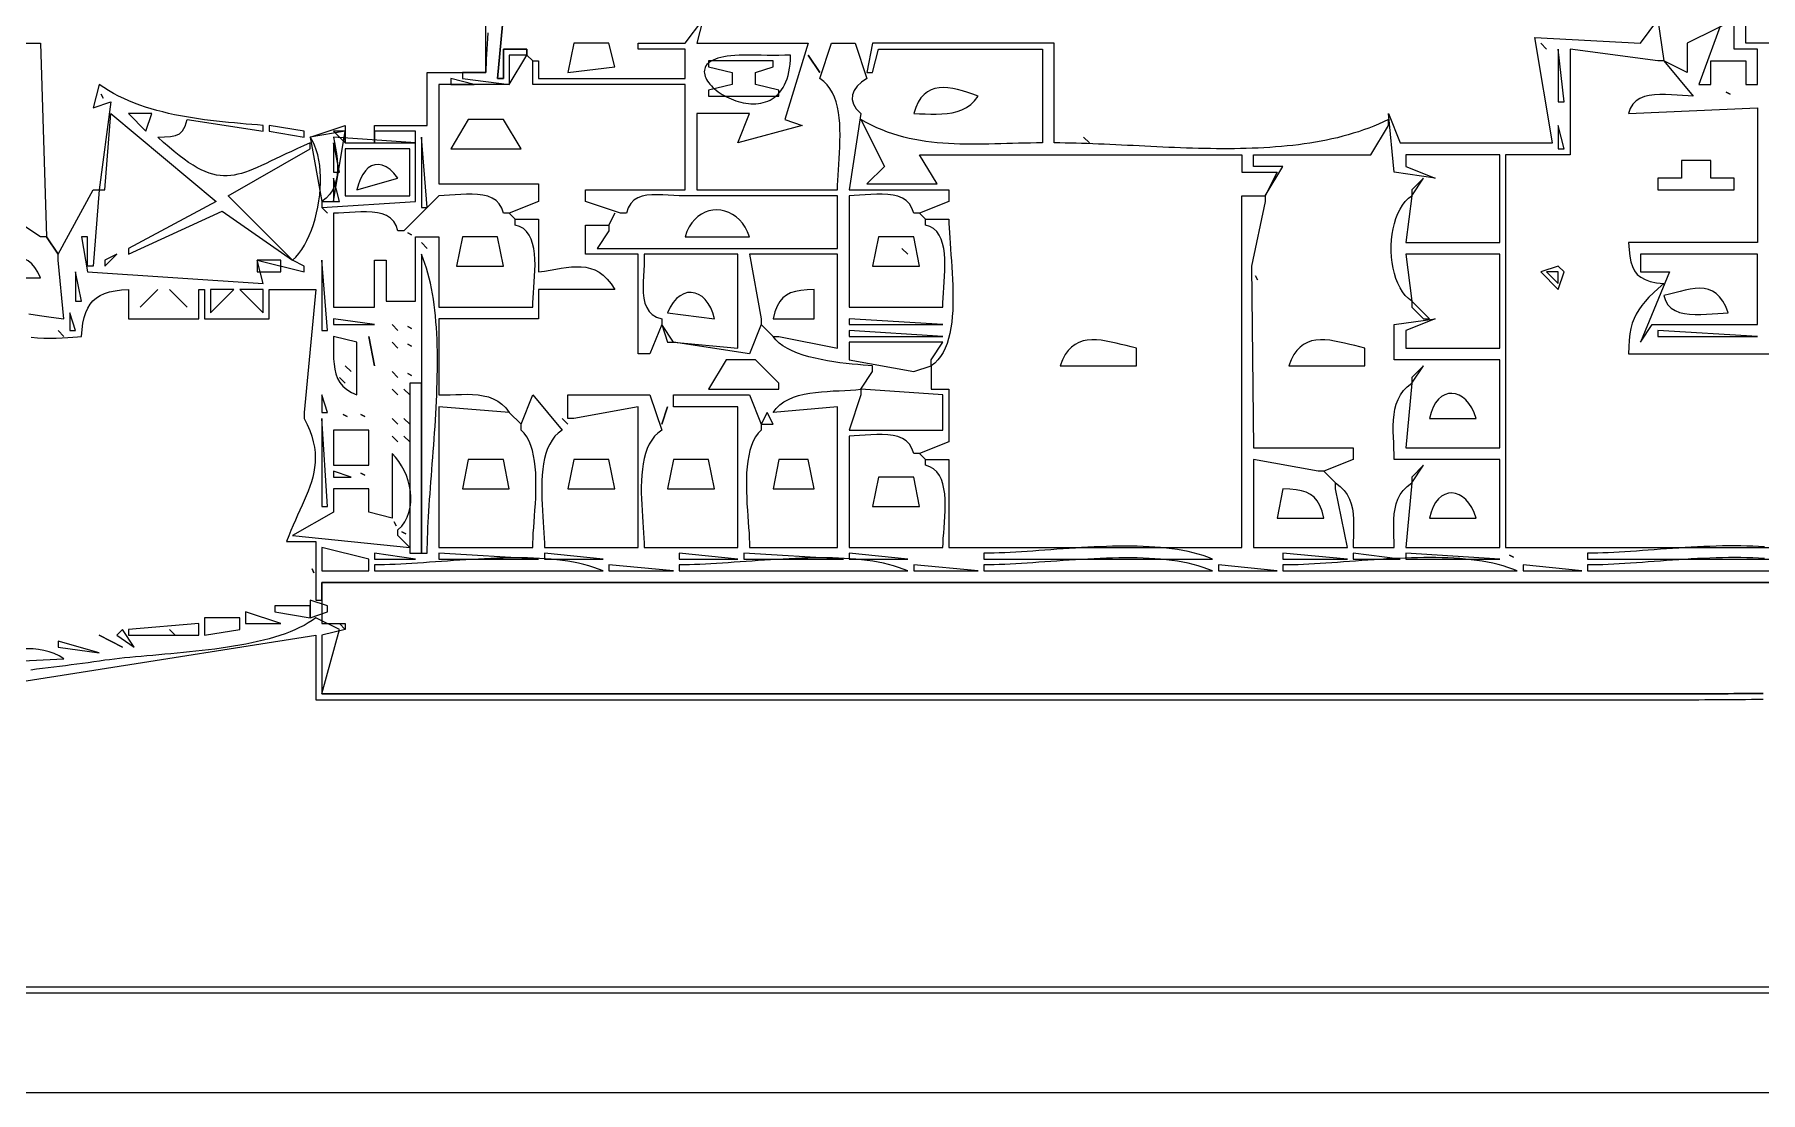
# Model space of a CAD drawing. Extents: x 0 to 1224, y 0 to 793.
# Drawn here: x 458 to 752.5, y 0 to 180.5 of the extents above; entities that cross this region are included whole.
import ezdxf

# ---------------------------------------------------------------- set-up
doc = ezdxf.new("R2010")
doc.units = 0
for name, color, linetype in [('C104', 104, 'CONTINUOUS'), ('C140', 140, 'CONTINUOUS'), ('C251', 251, 'CONTINUOUS'), ('C252', 252, 'CONTINUOUS'), ('C5', 5, 'CONTINUOUS'), ('C7', 7, 'CONTINUOUS')]:
    doc.layers.add(name, color=color, linetype=linetype)

msp = doc.modelspace()

# ---------------------------------------------------------------- linework, layer by layer
at = {"layer": 'C104'}
for points in [[(509, 164), (511, 162), (511, 164), (509, 164)], [(516, 164), (516, 162), (523, 162), (523, 164), (516, 164)]]:
    msp.add_lwpolyline(points, dxfattribs=at)
at = {"layer": 'C140'}
msp.add_lwpolyline([(496, 142), (496, 140), (500, 140), (500, 142), (496, 142)], dxfattribs=at)
at = {"layer": 'C251'}
msp.add_lwpolyline([(637, 163), (638, 162), (637, 163)], dxfattribs=at)
at = {"layer": 'C252'}
for points in [[(498, 165), (498, 164), (504, 163), (504, 164), (498, 165)], [(505, 163), (507, 152), (509, 152), (511, 164), (505, 163)], [(509, 163), (509.1845, 162.0751), (509.3578, 161.1367), (509.5074, 160.1921), (509.6211, 159.2485), (509.6866, 158.3132), (509.6916, 157.3935), (509.6238, 156.4965), (509.4709, 155.6296), (509.2206, 154.8), (508.8607, 154.015), (508.3788, 153.2818), (507.7626, 152.6077), (507, 152), (507, 151), (523, 152), (523, 162), (509, 163)], [(513, 154), (520, 156), (519.3194, 156.8425), (518.6401, 157.4909), (517.9681, 157.9526), (517.3096, 158.2355), (516.6708, 158.3472), (516.0576, 158.2954), (515.4763, 158.0878), (514.933, 157.732), (514.4338, 157.2357), (513.9847, 156.6067), (513.592, 155.8526), (513.2617, 154.9812), (513, 154)], [(739, 159), (739, 156), (735, 156), (735, 154), (748, 154), (748, 156), (744, 156), (744, 159), (739, 159)], [(499, 83), (499, 82), (505, 81), (505, 83), (499, 83)], [(505, 84), (505, 81), (508, 82), (508, 83), (505, 84)], [(474, 79), (474, 78), (486, 78), (486, 80), (474, 79)], [(487, 81), (487, 78), (493, 79), (493, 81), (487, 81)], [(494, 82), (494, 80), (500, 80), (494, 82)], [(510, 80), (511, 79), (510, 80)], [(473, 79), (472, 78), (475, 76), (473, 79)]]:
    msp.add_lwpolyline(points, dxfattribs=at)
at = {"layer": 'C5'}
for points in [[(529, 173), (529, 172), (533, 172), (529, 173)], [(522, 121), (522, 92), (524, 92), (524, 121), (522, 121)]]:
    msp.add_lwpolyline(points, dxfattribs=at)
at = {"layer": 'C7'}
for points in [[(0, 791), (0, 0), (1224, 0), (1224, 791), (0, 791)], [(36, 774), (36, 17), (1206, 17), (1206, 774), (36, 774)], [(37, 773), (37, 18), (1205, 18), (1205, 773), (37, 773)], [(457.002, 132.8324), (458.0799, 132.663), (459.2171, 132.4976), (460.4152, 132.3338), (461.6757, 132.1688), (463, 132), (462, 142), (462, 143), (468, 154), (469, 154), (468, 141), (467, 141), (467, 146), (466, 146), (467, 140), (497, 138), (496, 142), (504, 140), (504, 141), (502, 142), (502.5509, 142.5334), (503.0743, 143.1449), (503.5689, 143.8277), (504.0333, 144.5754), (504.4662, 145.3812), (504.8664, 146.2387), (505.2326, 147.1413), (505.5634, 148.0824), (505.8577, 149.0553), (506.114, 150.0535), (506.3312, 151.0705), (506.5078, 152.0996), (506.6427, 153.1343), (506.7345, 154.1679), (506.782, 155.194), (506.7838, 156.2058), (506.7387, 157.1969), (506.6453, 158.1606), (506.5024, 159.0904), (506.3087, 159.9797), (506.0629, 160.8219), (505.7637, 161.6104), (505.4098, 162.3386), (505, 163), (511, 165), (511, 162), (516, 162), (516, 165), (525, 165), (525, 174), (535, 174), (535, 206)], [(538, 184), (537, 173), (538, 173), (538, 178), (542, 178), (542, 177), (539, 177), (539, 172), (527, 172), (527, 155), (544, 155), (544, 152), (539, 150), (538, 150), (537.7134, 150.8901), (537.2853, 151.6085), (536.7319, 152.1721), (536.0693, 152.598), (535.3137, 152.9029), (534.4812, 153.1038), (533.5882, 153.2178), (532.6508, 153.2615), (531.6851, 153.2522), (530.7074, 153.2065), (529.7339, 153.1415), (528.7806, 153.0742), (527.8639, 153.0213), (527, 153), (521, 147), (520, 147), (519.7134, 147.8901), (519.2853, 148.6085), (518.7319, 149.1722), (518.0693, 149.598), (517.3137, 149.9029), (516.4812, 150.1039), (515.5882, 150.2178), (514.6508, 150.2616), (513.6851, 150.2522), (512.7074, 150.2065), (511.7339, 150.1415), (510.7806, 150.0742), (509.8639, 150.0213), (509, 150), (509, 134), (516, 134), (516, 142), (518, 142), (518, 135), (523, 135), (523, 146), (527, 146), (527, 134), (543, 134), (543.0166, 134.7407), (543.0605, 135.5526), (543.1225, 136.4233), (543.1933, 137.3402), (543.264, 138.2907), (543.3253, 139.2622), (543.3681, 140.2424), (543.3832, 141.2185), (543.3615, 142.1781), (543.2938, 143.1085), (543.171, 143.9974), (542.984, 144.8321), (542.7235, 145.6), (542.3805, 146.2887), (541.9458, 146.8856), (541.4102, 147.3781), (540.7647, 147.7537), (540, 148), (540, 149), (544, 149), (544, 140), (544.9973, 140.1448), (545.9686, 140.305), (546.914, 140.4679), (547.8339, 140.6207), (548.7287, 140.7504), (549.5986, 140.8444), (550.4439, 140.8898), (551.2651, 140.8739), (552.0623, 140.7837), (552.8359, 140.6065), (553.5862, 140.3296), (554.3136, 139.9401), (555.0184, 139.4251), (555.7008, 138.772), (556.3612, 137.9679), (557, 137), (544, 137), (544, 132), (527, 132), (527, 119), (527.9481, 119.0135), (528.9085, 119.0454), (529.8745, 119.0822), (530.8397, 119.1107), (531.7974, 119.1174), (532.7411, 119.089), (533.6642, 119.0123), (534.5603, 118.8738), (535.4226, 118.6603), (536.2448, 118.3584), (537.0201, 117.9547), (537.7421, 117.436), (538.4043, 116.7888), (539, 116), (527, 117), (527, 93), (543, 93), (543.0124, 93.751), (543.0466, 94.5675), (543.0977, 95.4419), (543.1611, 96.3666), (543.2321, 97.334), (543.3058, 98.3367), (543.3776, 99.367), (543.4426, 100.4174), (543.4963, 101.4803), (543.5338, 102.5482), (543.5504, 103.6136), (543.5414, 104.6687), (543.502, 105.7062), (543.4276, 106.7184), (543.3132, 107.6979), (543.1544, 108.6369), (542.9462, 109.528), (542.684, 110.3636), (542.363, 111.1361), (541.9784, 111.8381), (541.5257, 112.4619), (541, 113), (541, 114), (543, 119), (548, 113), (547.3574, 112.5147), (546.7949, 111.9505), (546.3079, 111.3135), (545.8914, 110.6101), (545.5407, 109.8466), (545.251, 109.0293), (545.0174, 108.1644), (544.8352, 107.2583), (544.6996, 106.3173), (544.6057, 105.3476), (544.5487, 104.3555), (544.524, 103.3475), (544.5265, 102.3296), (544.5516, 101.3083), (544.5945, 100.2899), (544.6503, 99.2806), (544.7143, 98.2867), (544.7815, 97.3145), (544.8474, 96.3704), (544.9069, 95.4605), (544.9554, 94.5913), (544.988, 93.769), (545, 93), (561, 93), (561, 117), (550, 115), (549, 115), (549, 119), (563, 119), (565, 113), (564.3574, 112.5147), (563.7949, 111.9505), (563.3079, 111.3135), (562.8914, 110.6101), (562.5407, 109.8466), (562.251, 109.0293), (562.0174, 108.1644), (561.8352, 107.2583), (561.6996, 106.3173), (561.6057, 105.3476), (561.5487, 104.3556), (561.524, 103.3475), (561.5265, 102.3297), (561.5516, 101.3084), (561.5945, 100.2899), (561.6503, 99.2806), (561.7143, 98.2867), (561.7815, 97.3145), (561.8474, 96.3704), (561.9069, 95.4606), (561.9554, 94.5914), (561.988, 93.7691), (562, 93), (578, 93), (578, 117), (567, 117), (567, 119), (580, 119), (582, 114), (582, 113), (581.4742, 112.4619), (581.0215, 111.8381), (580.6369, 111.1361), (580.3159, 110.3636), (580.0537, 109.528), (579.8455, 108.6369), (579.6867, 107.6979), (579.5723, 106.7184), (579.4979, 105.7062), (579.4585, 104.6687), (579.4495, 103.6136), (579.4661, 102.5482), (579.5036, 101.4803), (579.5573, 100.4174), (579.6223, 99.367), (579.6941, 98.3367), (579.7678, 97.334), (579.8388, 96.3666), (579.9022, 95.4419), (579.9533, 94.5675), (579.9875, 93.751), (580, 93), (595, 93), (595, 117), (584, 116), (584.5365, 116.7027), (585.1611, 117.3065), (585.8648, 117.8194), (586.6386, 118.2495), (587.4737, 118.6049), (588.3609, 118.8937), (589.2914, 119.1241), (590.2561, 119.3042), (591.2461, 119.4421), (592.2525, 119.5459), (593.2661, 119.6237), (594.2782, 119.6837), (595.2796, 119.734), (596.2615, 119.7826), (597.2148, 119.8377), (598.1306, 119.9075), (599, 120), (599, 119), (597, 113), (613, 113), (613, 119), (599, 120), (601, 123), (601, 124), (600.2196, 124.0523), (599.3654, 124.1149), (598.4482, 124.1901), (597.4788, 124.2802), (596.4678, 124.3875), (595.4262, 124.5144), (594.3647, 124.6631), (593.2941, 124.8361), (592.2251, 125.0355), (591.1686, 125.2638), (590.1353, 125.5233), (589.1361, 125.8162), (588.1816, 126.145), (587.2828, 126.5119), (586.4503, 126.9193), (585.695, 127.3695), (585.0277, 127.8647), (584.459, 128.4075), (584, 129), (585, 129), (595, 127), (595, 143), (580, 143), (582, 132), (582, 131), (580, 126), (567, 128), (578, 127), (578, 143), (562, 143), (562.0179, 142.1344), (561.993, 141.2166), (561.9433, 140.2626), (561.8873, 139.2886), (561.8433, 138.3108), (561.8294, 137.3452), (561.864, 136.4081), (561.9653, 135.5155), (562.1518, 134.6837), (562.4416, 133.9286), (562.853, 133.2666), (563.4043, 132.7137), (564.1139, 132.2861), (565, 132), (565, 131), (563, 126), (561, 126), (561, 143), (552, 143), (552, 148), (556, 148), (556, 147), (554, 144), (595, 144), (595, 153), (568, 153), (567.0725, 153.0215), (566.1273, 153.0708), (565.1793, 153.1248), (564.2436, 153.1602), (563.3351, 153.1539), (562.4688, 153.0828), (561.6599, 152.9238), (560.9233, 152.6537), (560.2739, 152.2494), (559.7269, 151.6878), (559.2973, 150.9457), (559, 150), (558, 150), (552, 152), (552, 154), (569, 154), (569, 172), (543, 172), (543, 176), (544, 176), (544, 173), (569, 173), (569, 178), (561, 178), (561, 179), (569, 179), (572, 183), (571, 179), (590, 179), (586, 166), (589, 165), (578, 162), (580, 167), (571, 167), (571, 154), (595, 154), (595.0122, 154.7818), (595.0456, 155.6143), (595.0947, 156.4912), (595.1542, 157.406), (595.219, 158.3522), (595.2837, 159.3234), (595.3431, 160.3132), (595.3918, 161.315), (595.4246, 162.3225), (595.4362, 163.3291), (595.4213, 164.3286), (595.3747, 165.3143), (595.291, 166.2799), (595.165, 167.2189), (594.9914, 168.1248), (594.7649, 168.9913), (594.4803, 169.8118), (594.1322, 170.58), (593.7154, 171.2893), (593.2247, 171.9334), (592.6546, 172.5058), (592, 173), (594, 179), (598, 179), (600, 173), (599.1012, 172.3478), (598.3832, 171.663), (597.8661, 170.9479), (597.5701, 170.2048), (597.5153, 169.4361), (597.7219, 168.6441), (598.2101, 167.8313), (599, 167), (597, 154), (614, 154), (614, 152), (609, 150), (608, 150), (607.7134, 150.8901), (607.2853, 151.6085), (606.7319, 152.1721), (606.0693, 152.598), (605.3137, 152.9029), (604.4812, 153.1038), (603.5882, 153.2178), (602.6508, 153.2615), (601.6851, 153.2522), (600.7074, 153.2065), (599.7339, 153.1415), (598.7806, 153.0742), (597.8639, 153.0213), (597, 153), (597, 134), (613, 134), (612.9953, 134.7421), (613.0222, 135.5552), (613.0711, 136.4269), (613.1326, 137.3446), (613.1973, 138.2957), (613.2555, 139.2677), (613.2978, 140.2481), (613.3147, 141.2244), (613.2968, 142.1839), (613.2345, 143.1142), (613.1183, 144.0028), (612.9388, 144.837), (612.6865, 145.6044), (612.3518, 146.2924), (611.9253, 146.8885), (611.3975, 147.3801), (610.7589, 147.7548), (610, 148), (610, 149), (614, 149), (614.0108, 148.282), (614.0406, 147.5054), (614.086, 146.6753), (614.144, 145.7971), (614.2112, 144.876), (614.2846, 143.9173), (614.3609, 142.9263), (614.437, 141.9083), (614.5097, 140.8685), (614.5757, 139.8122), (614.6319, 138.7447), (614.6752, 137.6713), (614.7022, 136.5973), (614.7099, 135.5279), (614.695, 134.4684), (614.6544, 133.4242), (614.5849, 132.4004), (614.4833, 131.4023), (614.3464, 130.4353), (614.171, 129.5046), (613.9539, 128.6156), (613.6919, 127.7733), (613.382, 126.9833), (613.0208, 126.2506), (612.6052, 125.5807), (612.1319, 124.9787), (611.5979, 124.4501), (611, 124), (611, 125), (613, 128), (597, 128), (597, 125), (608, 123), (611, 124), (611, 120), (614, 120), (614, 111), (609, 109), (608, 109), (607.7134, 109.8901), (607.2853, 110.6085), (606.7319, 111.1722), (606.0693, 111.598), (605.3137, 111.9029), (604.4812, 112.1039), (603.5882, 112.2178), (602.6508, 112.2616), (601.6851, 112.2522), (600.7074, 112.2065), (599.7339, 112.1415), (598.7806, 112.0742), (597.8639, 112.0213), (597, 112), (597, 93), (613, 93), (613.0166, 93.7407), (613.0605, 94.5526), (613.1225, 95.4233), (613.1933, 96.3402), (613.264, 97.2907), (613.3253, 98.2622), (613.3681, 99.2424), (613.3832, 100.2185), (613.3615, 101.1781), (613.2938, 102.1085), (613.171, 102.9974), (612.984, 103.8321), (612.7235, 104.6), (612.3805, 105.2887), (611.9458, 105.8856), (611.4102, 106.3781), (610.7647, 106.7537), (610, 107), (610, 108), (614, 108), (614, 93), (664, 93), (664, 153), (668, 153), (668, 152), (665.665161, 141), (666, 110), (683, 110), (683, 108), (678, 106), (677, 106), (666, 108), (666, 93), (682, 93), (680, 103), (680, 104), (680.8025, 103.3958), (681.4549, 102.7315), (681.9722, 102.0124), (682.3692, 101.2439), (682.661, 100.4314), (682.8625, 99.5805), (682.9886, 98.6964), (683.0542, 97.7846), (683.0745, 96.8505), (683.0642, 95.8996), (683.0384, 94.9373), (683.012, 93.9689), (683, 93), (690, 93), (689.9879, 93.9689), (689.9615, 94.9373), (689.9357, 95.8996), (689.9254, 96.8505), (689.9456, 97.7846), (690.0113, 98.6964), (690.1374, 99.5805), (690.3389, 100.4314), (690.6306, 101.2439), (691.0277, 102.0124), (691.5449, 102.7315), (692.1974, 103.3958), (693, 104), (692, 93), (708, 93), (708, 108), (690, 108), (689.9856, 108.9276), (689.9505, 109.878), (689.9064, 110.8437), (689.8653, 111.8177), (689.839, 112.7927), (689.8394, 113.7613), (689.8783, 114.7164), (689.9676, 115.6507), (690.1191, 116.5569), (690.3448, 117.4279), (690.6564, 118.2564), (691.0659, 119.035), (691.5851, 119.7567), (692.2258, 120.4141), (693, 121), (692, 110), (708, 110), (708, 125), (690, 125), (690, 131), (697, 132), (692, 130), (692, 127), (708, 127), (708, 143), (692, 143), (693, 135), (692.4176, 135.4438), (691.8881, 135.98), (691.4117, 136.5998), (690.9881, 137.2944), (690.6175, 138.0551), (690.2999, 138.8729), (690.0351, 139.7391), (689.8234, 140.6448), (689.6645, 141.5814), (689.5587, 142.54), (689.5057, 143.5118), (689.5057, 144.488), (689.5587, 145.4598), (689.6645, 146.4184), (689.8234, 147.355), (690.0351, 148.2608), (690.2999, 149.127), (690.6175, 149.9448), (690.9881, 150.7054), (691.4117, 151.4), (691.8881, 152.0199), (692.4176, 152.5561), (693, 153), (692, 145), (708, 145), (708, 160), (692, 160), (692, 158), (697, 156), (690, 157), (689, 167), (691, 162), (717, 162), (714, 180), (732, 179), (735, 183), (736, 176), (735, 176), (720, 178), (720, 160), (709, 160), (709, 93), (803, 93)], [(535.34, 180.8051), (535.2692, 179.8483), (535.2044, 178.9178), (535.1465, 178.0155), (535.0967, 177.1436), (535.056, 176.304), (535.0256, 175.4989), (535.0065, 174.7302), (535, 174), (531, 174), (531, 173), (539, 172), (542, 177), (542, 178), (538, 178), (538, 173), (537, 173), (538, 184)], [(754, 179), (750, 179), (750, 184), (740, 179)], [(746, 183), (742, 172), (744, 172), (744, 176), (750, 176), (750, 172), (752, 172), (752, 178), (748, 178), (748, 183), (746, 183)], [(456, 179), (459, 179), (460, 146), (459, 146), (456, 148)], [(542, 177), (543, 176), (542, 177)], [(550, 179), (549, 174), (557, 175), (556, 179), (550, 179)], [(587, 177), (585.9973, 176.9592), (584.9971, 176.939), (583.9985, 176.9347), (583.0007, 176.9415), (582.0028, 176.9547), (581.0039, 176.9696), (580.0033, 176.9813), (579, 176.9853), (578.2109, 176.9724), (577.4776, 176.9371), (576.799, 176.8804), (576.1736, 176.8033), (575.6002, 176.7068), (575.0774, 176.5919), (574.6039, 176.4597), (574.1785, 176.3112), (573.7997, 176.1474), (573.4664, 175.9693), (573.1772, 175.778), (572.9307, 175.5744), (572.7257, 175.3597), (572.5608, 175.1347), (572.4348, 174.9006), (572.3464, 174.6584), (572.2941, 174.409), (572.2768, 174.1536), (572.2931, 173.8931), (572.3417, 173.6285), (572.4213, 173.3609), (572.5305, 173.0913), (572.6681, 172.8207), (572.8328, 172.5502), (573.0232, 172.2808), (573.2381, 172.0134), (573.476, 171.7491), (573.7358, 171.489), (574.0161, 171.234), (574.3156, 170.9852), (574.633, 170.7436), (574.9669, 170.5103), (575.3161, 170.2861), (575.6793, 170.0723), (576.0551, 169.8697), (576.4422, 169.6795), (576.8394, 169.5025), (577.2453, 169.34), (577.6585, 169.1928), (578.0779, 169.062), (578.502, 168.9486), (578.9297, 168.8537), (579.3594, 168.7783), (579.7901, 168.7233), (580.2202, 168.6899), (580.6486, 168.679), (581.074, 168.6916), (581.4949, 168.7289), (581.9101, 168.7917), (582.3183, 168.8812), (582.7182, 168.9983), (583.1085, 169.1441), (583.4878, 169.3196), (583.8549, 169.5258), (584.2084, 169.7637), (584.5471, 170.0344), (584.8695, 170.3389), (585.1745, 170.6782), (585.4607, 171.0533), (585.7267, 171.4653), (585.9713, 171.9151), (586.1932, 172.4038), (586.3911, 172.9325), (586.5636, 173.5021), (586.7094, 174.1136), (586.8273, 174.7682), (586.9159, 175.4667), (586.9739, 176.2103), (587, 177)], [(590, 177), (592, 174), (590, 177)], [(601, 179), (600, 174), (601, 174), (602, 178), (630, 178), (630, 162), (628.9699, 161.9955), (627.943, 161.9832), (626.9194, 161.9647), (625.899, 161.9416), (624.8821, 161.9154), (623.8686, 161.888), (622.8587, 161.8608), (621.8523, 161.8354), (620.8497, 161.8136), (619.8509, 161.7969), (618.856, 161.7869), (617.865, 161.7852), (616.8781, 161.7936), (615.8952, 161.8135), (614.9166, 161.8466), (613.9422, 161.8946), (612.9722, 161.959), (612.0066, 162.0415), (611.0456, 162.1436), (610.0891, 162.2671), (609.1374, 162.4135), (608.1904, 162.5844), (607.2482, 162.7815), (606.311, 163.0064), (605.3787, 163.2607), (604.4516, 163.546), (603.5296, 163.864), (602.6128, 164.2162), (601.7014, 164.6042), (600.7954, 165.0298), (599.8949, 165.4945), (599, 166), (603, 158), (600, 155), (612, 155), (609, 160), (664, 160), (664, 157), (670, 157), (668, 153), (671, 158), (666, 158), (666, 160), (686, 160), (689, 165), (689, 166), (688.1789, 165.6054), (687.3461, 165.2308), (686.5019, 164.8759), (685.6466, 164.5402), (684.7807, 164.2232), (683.9044, 163.9244), (683.0181, 163.6433), (682.1222, 163.3796), (681.2171, 163.1326), (680.303, 162.9021), (679.3803, 162.6875), (678.4495, 162.4883), (677.5108, 162.3041), (676.5646, 162.1344), (675.6112, 161.9788), (674.6511, 161.8367), (673.6846, 161.7078), (672.712, 161.5916), (671.7337, 161.4875), (670.75, 161.3952), (669.7613, 161.3141), (668.768, 161.2439), (667.7703, 161.184), (666.7688, 161.1339), (665.7637, 161.0933), (664.7553, 161.0616), (663.7441, 161.0385), (662.7303, 161.0233), (661.7145, 161.0157), (660.6968, 161.0152), (659.6776, 161.0213), (658.6574, 161.0336), (657.6364, 161.0515), (656.6151, 161.0748), (655.5938, 161.1028), (654.5727, 161.1351), (653.5524, 161.1712), (652.5331, 161.2107), (651.5152, 161.2532), (650.4991, 161.2981), (649.4851, 161.3449), (648.4736, 161.3933), (647.4649, 161.4428), (646.4593, 161.4929), (645.4573, 161.5431), (644.4592, 161.5929), (643.4654, 161.642), (642.4761, 161.6898), (641.4918, 161.7359), (640.5128, 161.7798), (639.5395, 161.8211), (638.5723, 161.8592), (637.6114, 161.8938), (636.6572, 161.9243), (635.7101, 161.9503), (634.7705, 161.9713), (633.8387, 161.9869), (632.9151, 161.9966), (632, 162), (632, 179), (601, 179)], [(715, 179), (716, 178), (715, 179)], [(718, 178), (718, 169), (719, 169), (718, 178)], [(740, 179), (740, 174), (736, 176), (741, 170), (740.1359, 170.0213), (739.2192, 170.0742), (738.2659, 170.1415), (737.2924, 170.2065), (736.3146, 170.2522), (735.349, 170.2615), (734.4115, 170.2177), (733.5185, 170.1038), (732.6862, 169.9029), (731.9306, 169.598), (731.268, 169.1721), (730.7145, 168.6085), (730.2865, 167.8901), (730, 167), (752, 168), (752, 145), (730, 145), (730.0644, 143.7807), (730.1827, 142.6959), (730.369, 141.7394), (730.6373, 140.9055), (731.0018, 140.1881), (731.4766, 139.5814), (732.0759, 139.0794), (732.8137, 138.6761), (733.7042, 138.3658), (734.7616, 138.1424), (736, 138), (735.0662, 137.1848), (734.2261, 136.4162), (733.4755, 135.6811), (732.8105, 134.966), (732.2272, 134.2578), (731.7217, 133.5431), (731.2899, 132.8087), (730.9279, 132.0412), (730.6317, 131.2275), (730.3974, 130.3542), (730.2211, 129.4081), (730.0987, 128.3759), (730.0263, 127.2443), (730, 126), (781, 126)], [(573, 176), (573, 175), (577, 174), (577, 172), (573, 171), (573, 170), (585, 170), (585, 171), (581, 172), (581, 174), (584, 175), (584, 176), (573, 176)], [(469, 172), (468, 168), (471, 169), (469, 154), (470, 154), (471, 167), (489, 152), (474, 144), (474, 143), (490, 150.34877), (502, 142), (491, 153), (505, 161), (505, 162), (503.8877, 161.5125), (502.8312, 161.0352), (501.8271, 160.5699), (500.8724, 160.1186), (499.9636, 159.6834), (499.0976, 159.2662), (498.271, 158.869), (497.4807, 158.4938), (496.7234, 158.1427), (495.9958, 157.8175), (495.2948, 157.5204), (494.6169, 157.2532), (493.959, 157.0181), (493.3179, 156.8169), (492.6902, 156.6517), (492.0728, 156.5245), (491.4623, 156.4372), (490.8556, 156.3919), (490.2493, 156.3905), (489.6402, 156.4351), (489.0251, 156.5276), (488.4007, 156.67), (487.7638, 156.8644), (487.1111, 157.1127), (486.4393, 157.4169), (485.7453, 157.779), (485.0257, 158.201), (484.2773, 158.685), (483.4968, 159.2328), (482.6811, 159.8465), (481.8267, 160.528), (480.9306, 161.2795), (479.9894, 162.1028), (479, 163), (480.1851, 163.0261), (481.1858, 163.0886), (482.0185, 163.2461), (482.6998, 163.5573), (483.2461, 164.0809), (483.674, 164.8755), (484, 166), (497, 164), (497, 165), (496.0452, 165.0753), (495.0764, 165.1524), (494.095, 165.2324), (493.1024, 165.3164), (492.1002, 165.4055), (491.0898, 165.5008), (490.0726, 165.6036), (489.0503, 165.7148), (488.0242, 165.8356), (486.9959, 165.9672), (485.9668, 166.1106), (484.9384, 166.267), (483.9121, 166.4375), (482.8896, 166.6233), (481.8722, 166.8253), (480.8615, 167.0449), (479.8589, 167.2831), (478.8658, 167.5409), (477.8839, 167.8197), (476.9145, 168.1203), (475.9592, 168.4441), (475.0194, 168.7921), (474.0966, 169.1654), (473.1923, 169.5651), (472.3079, 169.9924), (471.445, 170.4485), (470.6051, 170.9343), (469.7896, 171.4511), (469, 172)], [(608, 167), (608.9689, 166.9879), (609.9373, 166.9615), (610.8997, 166.9356), (611.8506, 166.9254), (612.7846, 166.9456), (613.6964, 167.0113), (614.5805, 167.1374), (615.4315, 167.3388), (616.2439, 167.6306), (617.0124, 168.0277), (617.7315, 168.5449), (618.3958, 169.1974), (619, 170), (618.1016, 170.3163), (617.2148, 170.6135), (616.3433, 170.8813), (615.4904, 171.1094), (614.6598, 171.2874), (613.8549, 171.4052), (613.0793, 171.4523), (612.3366, 171.4186), (611.6302, 171.2936), (610.9636, 171.0671), (610.3405, 170.7289), (609.7644, 170.2685), (609.2387, 169.6757), (608.7671, 168.9402), (608.353, 168.0517), (608, 167)], [(469.333344, 170.333328), (469.666656, 169.666672), (469.333344, 170.333328)], [(746.666687, 170.666672), (747.333313, 170.333328), (746.666687, 170.666672)], [(474, 167), (477, 164), (478, 167), (474, 167)], [(532, 166), (529, 161), (541, 161), (538, 166), (532, 166)], [(718, 165), (718, 161), (719, 161), (718, 165)], [(509, 162), (509, 157), (510, 157), (509, 162)], [(524, 163), (524, 151), (525, 151), (524, 163)], [(511, 161), (511, 153), (522, 153), (522, 161), (511, 161)], [(509, 156), (509, 152), (510, 152), (509, 156)], [(695, 156), (693, 154), (693, 153), (695, 156)], [(507, 151), (508, 150), (507, 151)], [(569, 146), (580, 146), (579.6637, 146.8543), (579.2565, 147.6222), (578.7866, 148.3028), (578.2618, 148.8958), (577.6904, 149.4005), (577.0803, 149.8164), (576.4397, 150.1429), (575.7766, 150.3795), (575.099, 150.5256), (574.4151, 150.5806), (573.7329, 150.5441), (573.0604, 150.4153), (572.4058, 150.1938), (571.777, 149.8791), (571.1823, 149.4704), (570.6295, 148.9674), (570.1268, 148.3694), (569.6823, 147.6759), (569.304, 146.8862), (569, 146)], [(539, 150), (540, 149), (539, 150)], [(557, 150), (556, 148), (557, 150)], [(609, 150), (610, 149), (609, 150)], [(460, 146), (462, 143), (460, 146)], [(521.666687, 146.666672), (522.333313, 146.333328), (521.666687, 146.666672)], [(524, 145), (525, 144), (524, 145)], [(531, 146), (530, 141), (538, 141), (537, 146), (531, 146)], [(602, 146), (601, 141), (609, 141), (608, 146), (602, 146)], [(451, 139), (459, 139), (458.5609, 139.9359), (458.0607, 140.7278), (457.5097, 141.3758), (456.9179, 141.8797), (456.2955, 142.2397), (455.6528, 142.4557), (454.9999, 142.5277), (454.347, 142.4557), (453.7043, 142.2397), (453.082, 141.8797), (452.4902, 141.3758), (451.9391, 140.7278), (451.439, 139.9359), (451, 139)], [(472, 143), (470, 142), (470, 141), (472, 143)], [(507, 142), (507, 130), (508, 130), (507, 142)], [(524, 143), (524, 92), (525, 92), (525.0048, 92.8357), (525.0191, 93.6911), (525.0422, 94.5654), (525.0734, 95.4577), (525.1121, 96.3671), (525.1577, 97.2929), (525.2096, 98.2342), (525.2672, 99.1901), (525.3298, 100.1598), (525.3968, 101.1425), (525.4677, 102.1374), (525.5417, 103.1435), (525.6183, 104.16), (525.6969, 105.1862), (525.7768, 106.2211), (525.8573, 107.264), (525.938, 108.3139), (526.0181, 109.3701), (526.0971, 110.4317), (526.1743, 111.4979), (526.2491, 112.5678), (526.3209, 113.6406), (526.3891, 114.7154), (526.453, 115.7915), (526.5121, 116.8679), (526.5656, 117.9438), (526.6131, 119.0184), (526.6538, 120.0909), (526.6872, 121.1604), (526.7125, 122.226), (526.7293, 123.287), (526.7369, 124.3424), (526.7347, 125.3915), (526.722, 126.4334), (526.6982, 127.4673), (526.6628, 128.4923), (526.615, 129.5076), (526.5543, 130.5123), (526.4801, 131.5056), (526.3917, 132.4867), (526.2885, 133.4548), (526.1699, 134.4089), (526.0352, 135.3483), (525.884, 136.272), (525.7154, 137.1794), (525.529, 138.0694), (525.324, 138.9414), (525.0999, 139.7943), (524.8561, 140.6275), (524.5919, 141.4401), (524.3067, 142.2312), (524, 143)], [(606, 144), (607, 143), (606, 144)], [(732, 143), (732, 140), (737, 140), (732, 128), (734, 131), (752, 131), (752, 143), (732, 143)], [(465, 140), (465, 135), (466, 135), (465, 140)], [(666.333313, 139.333328), (666.666687, 138.666672), (666.333313, 139.333328)], [(715, 140), (718, 137), (719, 140), (718, 141), (715, 140)], [(716, 140), (718, 138), (718, 140), (716, 140)], [(457.4251, 128.8729), (458.4772, 128.769), (459.5488, 128.7086), (460.6211, 128.6859), (461.6748, 128.6947), (462.6911, 128.7289), (463.6507, 128.7826), (464.5348, 128.8497), (465.3242, 128.9242), (466, 129), (466.0929, 130.1742), (466.2399, 131.2402), (466.4459, 132.2017), (466.7156, 133.0626), (467.0542, 133.8269), (467.4663, 134.4985), (467.9569, 135.0812), (468.5309, 135.579), (469.1932, 135.9957), (469.9486, 136.3353), (470.8021, 136.6016), (471.7586, 136.7985), (472.8229, 136.93), (474, 137), (474, 132), (486, 132), (486, 137), (487, 137), (487, 132), (498, 132), (498, 137), (506, 137), (504, 116), (504, 115), (504.5239, 113.9477), (504.9547, 112.9332), (505.2973, 111.9535), (505.5568, 111.0055), (505.7382, 110.0862), (505.8464, 109.1925), (505.8865, 108.3213), (505.8635, 107.4697), (505.7824, 106.6344), (505.6482, 105.8125), (505.466, 105.001), (505.2406, 104.1967), (504.9772, 103.3967), (504.6808, 102.5977), (504.3563, 101.7969), (504.0087, 100.9912), (503.6431, 100.1774), (503.2645, 99.3526), (502.8779, 98.5136), (502.4883, 97.6574), (502.1007, 96.7811), (501.7201, 95.8814), (501.3515, 94.9554), (501, 94), (506, 94), (506, 84), (507, 84), (507, 87), (833, 87)], [(476, 134), (479, 137), (476, 134)], [(481, 137), (484, 134), (481, 137)], [(488, 137), (488, 133), (492, 137), (488, 137)], [(493, 137), (497, 133), (497, 137), (493, 137)], [(566, 133), (574, 132), (573.7244, 132.9962), (573.3647, 133.8761), (572.9318, 134.636), (572.4365, 135.272), (571.8899, 135.7803), (571.3028, 136.1571), (570.6861, 136.3986), (570.0508, 136.5009), (569.4078, 136.4602), (568.768, 136.2728), (568.1424, 135.9347), (567.5419, 135.4422), (566.9773, 134.7914), (566.4597, 133.9786), (566, 133)], [(584, 132), (591, 132), (591, 137), (589.8153, 136.9411), (588.7591, 136.835), (587.8236, 136.6626), (587.0011, 136.405), (586.2836, 136.0429), (585.6634, 135.5574), (585.1328, 134.9295), (584.6839, 134.1399), (584.3088, 133.1698), (584, 132)], [(736, 136), (736.2865, 135.1098), (736.7145, 134.3914), (737.268, 133.8277), (737.9306, 133.4018), (738.6862, 133.0969), (739.5186, 132.896), (740.4116, 132.7821), (741.349, 132.7383), (742.3147, 132.7477), (743.2924, 132.7934), (744.266, 132.8583), (745.2192, 132.9257), (746.1359, 132.9786), (747, 133), (746.565, 134.1135), (746.0754, 135.0267), (745.5341, 135.7555), (744.9438, 136.3162), (744.3072, 136.7248), (743.6271, 136.9976), (742.9061, 137.1506), (742.1472, 137.1999), (741.3529, 137.1618), (740.5261, 137.0524), (739.6695, 136.8878), (738.7858, 136.684), (737.8778, 136.4574), (736.9483, 136.224), (736, 136)], [(464, 133), (464, 130), (465, 130), (464, 133)], [(693, 135), (693, 134), (695, 132), (696, 132), (693, 135)], [(462, 130), (463, 129), (462, 130)], [(509, 132), (509, 131), (516, 131), (509, 132)], [(519, 131), (520, 130), (519, 131)], [(521.666687, 130.666672), (522.333313, 130.333328), (521.666687, 130.666672)], [(565, 131), (566, 128), (567, 128), (565, 131)], [(582, 131), (584, 129), (582, 131)], [(597, 132), (597, 131), (613, 131), (597, 132)], [(597, 130), (597, 129), (613, 129), (597, 130)], [(735, 130), (735, 129), (752, 129), (735, 130)], [(509, 129), (508.9954, 128.0243), (508.9865, 127.058), (508.9886, 126.1078), (509.017, 125.1806), (509.0873, 124.2833), (509.2147, 123.4227), (509.4147, 122.6056), (509.7026, 121.8389), (510.0938, 121.1293), (510.6038, 120.4838), (511.2479, 119.9092), (512.0415, 119.4123), (513, 119), (513, 128), (509, 129)], [(515, 129), (516, 124), (515, 129)], [(519, 128), (520, 127), (519, 128)], [(521.666687, 127.666664), (522.333313, 127.333336), (521.666687, 127.666664)], [(633, 124), (646, 124), (646, 127), (645.1383, 127.2016), (644.2713, 127.4173), (643.4031, 127.6361), (642.5377, 127.8473), (641.6792, 128.0403), (640.8317, 128.2042), (639.9992, 128.3284), (639.1858, 128.4021), (638.3956, 128.4146), (637.6327, 128.3551), (636.9011, 128.2129), (636.205, 127.9773), (635.5483, 127.6374), (634.9352, 127.1827), (634.3697, 126.6023), (633.856, 125.8856), (633.398, 125.0217), (633, 124)], [(672, 124), (685, 124), (685, 127), (684.1383, 127.2016), (683.2713, 127.4173), (682.4031, 127.6361), (681.5377, 127.8473), (680.6792, 128.0403), (679.8317, 128.2042), (678.9992, 128.3284), (678.1858, 128.4021), (677.3956, 128.4146), (676.6327, 128.3551), (675.9011, 128.2129), (675.205, 127.9773), (674.5483, 127.6374), (673.9352, 127.1827), (673.3697, 126.6023), (672.856, 125.8856), (672.398, 125.0217), (672, 124)], [(511, 124), (512, 123), (511, 124)], [(576, 125), (573, 120), (585, 120), (585, 121), (581, 125), (576, 125)], [(695, 124), (693, 122), (693, 121), (695, 124)], [(510, 122), (511, 121), (510, 122)], [(519, 123), (520, 122), (519, 123)], [(521.666687, 122.666664), (522.333313, 122.333336), (521.666687, 122.666664)], [(507, 119), (507, 116), (508, 116), (507, 119)], [(519, 120), (520, 119), (519, 120)], [(521, 120), (522, 119), (521, 120)], [(696, 115), (704, 115), (703.6478, 115.9753), (703.2274, 116.8281), (702.749, 117.5567), (702.2232, 118.1595), (701.6602, 118.6349), (701.0706, 118.9813), (700.4647, 119.1971), (699.853, 119.2808), (699.2459, 119.2307), (698.6538, 119.0452), (698.0872, 118.7227), (697.5563, 118.2617), (697.0718, 117.6605), (696.6439, 116.9176), (696.2832, 116.0312), (696, 115)], [(507, 115), (507, 100), (508, 100), (507, 115)], [(510.666656, 115.666664), (511.333344, 115.333336), (510.666656, 115.666664)], [(513.666687, 115.666664), (514.333313, 115.333336), (513.666687, 115.666664)], [(519, 115), (520, 114), (519, 115)], [(521, 115), (522, 114), (521, 115)], [(539, 116), (541, 114), (539, 116)], [(548, 115), (549, 114), (548, 115)], [(566, 117), (565, 114), (566, 117)], [(583, 116), (582, 114), (584, 114), (583, 116)], [(509, 113), (509, 107), (515, 107), (515, 113), (514, 113), (509, 113)], [(519, 112), (520, 111), (519, 112)], [(521, 112), (522, 111), (521, 112)], [(519, 109), (519, 98), (515, 99), (515, 103), (514, 103), (509, 103), (509, 99), (502, 95), (522, 93), (520, 95), (520, 96), (520.6348, 96.6449), (521.1543, 97.3596), (521.5631, 98.1341), (521.8662, 98.958), (522.0682, 99.8212), (522.174, 100.7135), (522.1885, 101.6248), (522.1164, 102.5449), (521.9625, 103.4635), (521.7317, 104.3706), (521.4287, 105.2559), (521.0584, 106.1093), (520.6256, 106.9206), (520.135, 107.6796), (519.5915, 108.3761), (519, 109)], [(609, 109), (610, 108), (609, 109)], [(532, 108), (531, 103), (539, 103), (538, 108), (532, 108)], [(550, 108), (549, 103), (557, 103), (556, 108), (550, 108)], [(567, 108), (566, 103), (574, 103), (573, 108), (567, 108)], [(585, 108), (584, 103), (591, 103), (590, 108), (585, 108)], [(695, 107), (693, 105), (693, 104), (695, 107)], [(509, 106), (509, 105), (512, 105), (509, 106)], [(513.666687, 105.666664), (514.333313, 105.333336), (513.666687, 105.666664)], [(602, 105), (601, 100), (609, 100), (608, 105), (602, 105)], [(678, 106), (680, 104), (678, 106)], [(671, 103), (670, 98), (678, 98), (677.691, 99.1698), (677.316, 100.1399), (676.867, 100.9295), (676.3364, 101.5574), (675.7162, 102.0429), (674.9988, 102.405), (674.1762, 102.6626), (673.2407, 102.835), (672.1846, 102.9411), (671, 103)], [(696, 98), (704, 98), (703.6478, 98.9753), (703.2274, 99.8281), (702.749, 100.5567), (702.2232, 101.1595), (701.6602, 101.6349), (701.0706, 101.9813), (700.4647, 102.1971), (699.853, 102.2808), (699.2459, 102.2307), (698.6538, 102.0452), (698.0872, 101.7227), (697.5563, 101.2617), (697.0718, 100.6605), (696.6439, 99.9176), (696.2832, 99.0312), (696, 98)], [(519.333313, 97.333336), (519.666687, 96.666664), (519.333313, 97.333336)], [(520.666687, 95.666664), (521.333313, 95.333336), (520.666687, 95.666664)], [(507, 93), (507, 89), (515, 89), (515, 91), (507, 93)], [(516, 92), (516, 91), (523, 91), (516, 92)], [(527, 92), (527, 91), (544, 91), (527, 92)], [(545, 92), (545, 91), (555, 91), (545, 92)], [(568, 92), (568, 91), (578, 91), (568, 92)], [(579, 92), (579, 91), (596, 91), (579, 92)], [(597, 92), (597, 91), (607, 91), (597, 92)], [(620, 92), (620, 91), (659, 91), (658.216, 91.3092), (657.406, 91.5908), (656.5712, 91.8459), (655.713, 92.0755), (654.8326, 92.2807), (653.9314, 92.4623), (653.0105, 92.6216), (652.0713, 92.7594), (651.115, 92.8769), (650.143, 92.9749), (649.1564, 93.0547), (648.1567, 93.1171), (647.145, 93.1633), (646.1227, 93.1942), (645.091, 93.2109), (644.0512, 93.2143), (643.0046, 93.2056), (641.9525, 93.1857), (640.8961, 93.1557), (639.8368, 93.1166), (638.7758, 93.0694), (637.7144, 93.0151), (636.6539, 92.9549), (635.5955, 92.8895), (634.5405, 92.8203), (633.4903, 92.748), (632.4461, 92.6738), (631.4091, 92.5987), (630.3808, 92.5238), (629.3622, 92.4499), (628.3548, 92.3783), (627.3598, 92.3098), (626.3785, 92.2456), (625.4121, 92.1865), (624.462, 92.1338), (623.5294, 92.0883), (622.6156, 92.0512), (621.7219, 92.0234), (620.8496, 92.006), (620, 92)], [(671, 92), (671, 91), (682, 91), (671, 92)], [(683, 92), (683, 91), (691, 91), (683, 92)], [(692, 92), (692, 91), (708, 91), (692, 92)], [(709.666687, 91.666664), (710.333313, 91.333336), (709.666687, 91.666664)], [(753.184, 93.078), (752.1868, 93.1444), (751.1775, 93.1946), (750.1573, 93.2296), (749.1274, 93.2504), (748.0892, 93.2579), (747.0437, 93.2532), (745.9923, 93.2371), (744.9361, 93.2108), (743.8765, 93.1751), (742.8145, 93.131), (741.7516, 93.0796), (740.6889, 93.0217), (739.6275, 92.9585), (738.5689, 92.8907), (737.5142, 92.8195), (736.4646, 92.7458), (735.4214, 92.6706), (734.3857, 92.5949), (733.3589, 92.5196), (732.3422, 92.4457), (731.3368, 92.3742), (730.3439, 92.3061), (729.3648, 92.2423), (728.4007, 92.1839), (727.4528, 92.1318), (726.5223, 92.0869), (725.6106, 92.0503), (724.7188, 92.023), (723.8482, 92.0059), (723, 92)], [(723, 92), (723, 91), (763, 91)], [(505.333344, 89.333336), (505.666656, 88.666664), (505.333344, 89.333336)], [(516, 90), (516, 89), (555, 89), (554.216, 89.3092), (553.406, 89.5908), (552.5712, 89.8459), (551.713, 90.0755), (550.8326, 90.2807), (549.9314, 90.4623), (549.0105, 90.6216), (548.0713, 90.7594), (547.115, 90.8769), (546.143, 90.9749), (545.1564, 91.0547), (544.1567, 91.1171), (543.145, 91.1633), (542.1227, 91.1942), (541.091, 91.2109), (540.0512, 91.2143), (539.0046, 91.2056), (537.9525, 91.1857), (536.8961, 91.1557), (535.8368, 91.1166), (534.7758, 91.0694), (533.7144, 91.0151), (532.6539, 90.9549), (531.5955, 90.8895), (530.5405, 90.8203), (529.4903, 90.748), (528.4461, 90.6738), (527.4091, 90.5987), (526.3808, 90.5238), (525.3622, 90.4499), (524.3548, 90.3783), (523.3598, 90.3098), (522.3785, 90.2456), (521.4121, 90.1865), (520.462, 90.1338), (519.5294, 90.0883), (518.6156, 90.0512), (517.7219, 90.0234), (516.8496, 90.006), (516, 90)], [(556, 90), (556, 89), (567, 89), (556, 90)], [(568, 90), (568, 89), (607, 89), (606.216, 89.3092), (605.406, 89.5908), (604.5712, 89.8459), (603.713, 90.0755), (602.8326, 90.2807), (601.9314, 90.4623), (601.0105, 90.6216), (600.0713, 90.7594), (599.115, 90.8769), (598.143, 90.9749), (597.1564, 91.0547), (596.1567, 91.1171), (595.145, 91.1633), (594.1227, 91.1942), (593.091, 91.2109), (592.0512, 91.2143), (591.0046, 91.2056), (589.9525, 91.1857), (588.8961, 91.1557), (587.8368, 91.1166), (586.7758, 91.0694), (585.7144, 91.0151), (584.6539, 90.9549), (583.5955, 90.8895), (582.5405, 90.8203), (581.4903, 90.748), (580.4461, 90.6738), (579.4091, 90.5987), (578.3808, 90.5238), (577.3622, 90.4499), (576.3548, 90.3783), (575.3598, 90.3098), (574.3785, 90.2456), (573.4121, 90.1865), (572.462, 90.1338), (571.5294, 90.0883), (570.6156, 90.0512), (569.7219, 90.0234), (568.8496, 90.006), (568, 90)], [(608, 90), (608, 89), (619, 89), (608, 90)], [(620, 90), (620, 89), (659, 89), (658.216, 89.3092), (657.406, 89.5908), (656.5712, 89.8459), (655.713, 90.0755), (654.8326, 90.2807), (653.9314, 90.4623), (653.0105, 90.6216), (652.0713, 90.7594), (651.115, 90.8769), (650.143, 90.9749), (649.1564, 91.0547), (648.1567, 91.1171), (647.145, 91.1633), (646.1227, 91.1942), (645.091, 91.2109), (644.0512, 91.2143), (643.0046, 91.2056), (641.9525, 91.1857), (640.8961, 91.1557), (639.8368, 91.1166), (638.7758, 91.0694), (637.7144, 91.0151), (636.6539, 90.9549), (635.5955, 90.8895), (634.5405, 90.8203), (633.4903, 90.748), (632.4461, 90.6738), (631.4091, 90.5987), (630.3808, 90.5238), (629.3622, 90.4499), (628.3548, 90.3783), (627.3598, 90.3098), (626.3785, 90.2456), (625.4121, 90.1865), (624.462, 90.1338), (623.5294, 90.0883), (622.6156, 90.0512), (621.7219, 90.0234), (620.8496, 90.006), (620, 90)], [(660, 90), (660, 89), (670, 89), (660, 90)], [(671, 90), (671, 89), (711, 89), (710.2175, 89.3089), (709.4094, 89.5909), (708.5769, 89.847), (707.7211, 90.078), (706.8433, 90.2851), (705.9448, 90.4691), (705.0267, 90.6311), (704.0904, 90.772), (703.137, 90.8928), (702.1678, 90.9945), (701.184, 91.078), (700.1868, 91.1444), (699.1775, 91.1946), (698.1573, 91.2296), (697.1274, 91.2504), (696.0892, 91.2579), (695.0437, 91.2532), (693.9923, 91.2371), (692.9361, 91.2108), (691.8765, 91.1751), (690.8145, 91.131), (689.7516, 91.0796), (688.6889, 91.0217), (687.6275, 90.9585), (686.5689, 90.8907), (685.5142, 90.8195), (684.4646, 90.7458), (683.4214, 90.6706), (682.3857, 90.5949), (681.3589, 90.5196), (680.3422, 90.4457), (679.3368, 90.3742), (678.3439, 90.3061), (677.3648, 90.2423), (676.4007, 90.1839), (675.4528, 90.1318), (674.5223, 90.0869), (673.6106, 90.0503), (672.7188, 90.023), (671.8482, 90.0059), (671, 90)], [(712, 90), (712, 89), (722, 89), (712, 90)], [(753.184, 91.078), (752.1868, 91.1444), (751.1775, 91.1946), (750.1573, 91.2296), (749.1274, 91.2504), (748.0892, 91.2579), (747.0437, 91.2532), (745.9923, 91.2371), (744.9361, 91.2108), (743.8765, 91.1751), (742.8145, 91.131), (741.7516, 91.0796), (740.6889, 91.0217), (739.6275, 90.9585), (738.5689, 90.8907), (737.5142, 90.8195), (736.4646, 90.7458), (735.4214, 90.6706), (734.3857, 90.5949), (733.3589, 90.5196), (732.3422, 90.4457), (731.3368, 90.3742), (730.3439, 90.3061), (729.3648, 90.2423), (728.4007, 90.1839), (727.4528, 90.1318), (726.5223, 90.0869), (725.6106, 90.0503), (724.7188, 90.023), (723.8482, 90.0059), (723, 90)], [(723, 90), (723, 89), (763, 89)], [(833, 87), (507, 87), (507, 80), (511, 80), (511, 79), (507, 78), (507, 68), (736, 68), (736.9969, 68.0003), (737.9941, 68.0014), (738.9914, 68.0032), (739.9889, 68.0057), (740.9865, 68.0089), (741.9843, 68.0127), (742.9823, 68.0171), (743.9805, 68.0222), (744.9788, 68.0278), (745.9772, 68.034), (746.9759, 68.0408), (747.9746, 68.0481), (748.9735, 68.0559), (749.9725, 68.0641), (750.9717, 68.0729), (751.971, 68.0821), (752.9704, 68.0917)], [(752.9703, 68.0911), (751.9709, 68.0815), (750.9716, 68.0724), (749.9724, 68.0637), (748.9734, 68.0554), (747.9745, 68.0477), (746.9758, 68.0405), (745.9772, 68.0338), (744.9787, 68.0276), (743.9804, 68.022), (742.9823, 68.017), (741.9843, 68.0126), (740.9865, 68.0088), (739.9889, 68.0057), (738.9914, 68.0032), (737.9941, 68.0014), (736.9969, 68.0003), (736, 68), (507, 68), (510, 79), (506, 81), (505.3646, 80.5404), (504.687, 80.1054), (503.9694, 79.694), (503.2138, 79.3056), (502.4224, 78.9391), (501.5972, 78.5938), (500.7404, 78.2688), (499.8541, 77.9633), (498.9404, 77.6765), (498.0014, 77.4076), (497.0392, 77.1556), (496.056, 76.9198), (495.0537, 76.6994), (494.0346, 76.4934), (493.0007, 76.3011), (491.9542, 76.1217), (490.8972, 75.9542), (489.8317, 75.7979), (488.7599, 75.6519), (487.6839, 75.5154), (486.6058, 75.3875), (485.5277, 75.2675), (484.4517, 75.1544), (483.3799, 75.0475), (482.3145, 74.9459), (481.2575, 74.8488), (480.2111, 74.7554), (479.1773, 74.6647), (478.1583, 74.576), (477.1562, 74.4885), (476.1731, 74.4013), (475.211, 74.3135), (474.2722, 74.2244), (473.3587, 74.1331), (472.4726, 74.0387), (471.616, 73.9405), (470.7911, 73.8375), (470, 73.7291), (469.0441, 73.5925), (468.085, 73.4578), (467.123, 73.325), (466.1579, 73.1939), (465.19, 73.0645), (464.2194, 72.9367), (463.246, 72.8104), (462.27, 72.6854), (461.2914, 72.5618), (460.3104, 72.4394), (459.3271, 72.3181), (458.3414, 72.1979), (457.3536, 72.0786)], [(428, 65.725311), (506, 78), (506, 67), (735, 67), (735.9969, 67.0003), (736.994, 67.0014), (737.9914, 67.0032), (738.9888, 67.0057), (739.9865, 67.0088), (740.9843, 67.0126), (741.9823, 67.017), (742.9804, 67.022), (743.9787, 67.0276), (744.9772, 67.0338), (745.9758, 67.0405), (746.9745, 67.0477), (747.9734, 67.0554), (748.9724, 67.0637), (749.9715, 67.0724), (750.9708, 67.0815), (751.9702, 67.0911), (752.9698, 67.1011)], [(462, 77), (462, 76), (469, 75), (462, 77)], [(469, 78), (473, 76), (469, 78)], [(481, 79), (482, 78), (481, 79)], [(443, 74), (443, 73), (463, 74), (462.1969, 74.4853), (461.3595, 74.8794), (460.4909, 75.1892), (459.5941, 75.4212), (458.6722, 75.5822), (457.7282, 75.6791), (456.7652, 75.7184), (455.7863, 75.7069), (454.7944, 75.6514), (453.7928, 75.5586), (452.7843, 75.4352), (451.7721, 75.288), (450.7593, 75.1236), (449.7489, 74.9488), (448.7439, 74.7704), (447.7475, 74.5951), (446.7626, 74.4295), (445.7923, 74.2805), (444.8398, 74.1547), (443.908, 74.059), (443, 74)]]:
    msp.add_lwpolyline(points, dxfattribs=at)

doc.saveas('drawing.dxf')
